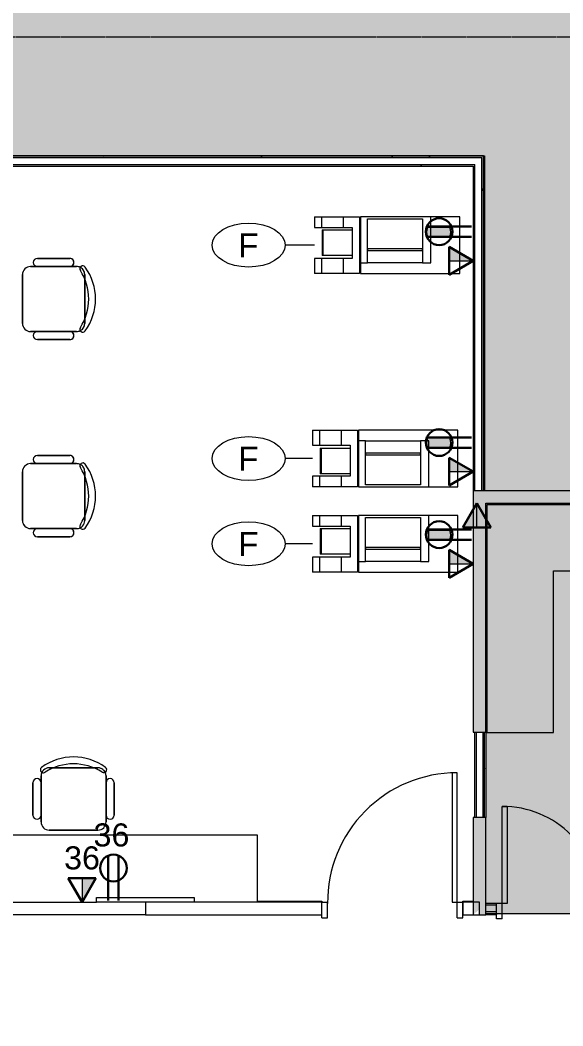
# Model space of a CAD drawing. Header units: inches. Extents: x -203 to 2070, y -968 to 768.
# Drawn here: x 995.4 to 1195.9, y 29.4 to 400.8 of the extents above; entities that cross this region are included whole.
import ezdxf

# ---------------------------------------------------------------- set-up
doc = ezdxf.new("R2010")
doc.units = ezdxf.units.IN
doc.header["$MEASUREMENT"] = 0
doc.linetypes.add('Grid Line 1_2_', pattern=[0.875, 0.5, -0.125, 0.125, -0.125])
for name, color, linetype, lineweight in [('A-ANNO-NOTE', 131, 'Continuous', 13), ('A-DETL-GENF', 92, 'Continuous', 9), ('A-DETL-THIN', 151, 'Continuous', 9), ('A-DOOR', 31, 'Continuous', 13), ('A-DOOR-FRAM', 31, 'Continuous', 20), ('A-WALL', 113, 'Continuous', 13), ('A-WALL-PATT', 111, 'Continuous', 13), ('I-FURN', 30, 'Continuous', 9), ('I-WALL', 2, 'Continuous', 13), ('Q-CASE', 31, 'Continuous', 13), ('Q-SPCQ', 91, 'Continuous', 13), ('Q-SPCQ-IDEN', 132, 'Continuous', 9), ('S-GRID', 1, 'Continuous', 9)]:
    doc.layers.add(name, color=color, linetype=linetype, lineweight=lineweight)
doc.styles.add('Arial', font='arial.ttf', dxfattribs={"height": 8.851796})
doc.styles.add('Swis721 Lt BT', font='swissl.ttf', dxfattribs={"height": 8.514638})
pattern_1 = [(0, (0, 0), (30.72, 7.68), [1.267, -21.773, 1.267, -21.773, -122.88]), (0, (0, 0), (30.72, 7.68), [-46.08, 1.267, -44.813, 1.267, -21.773, -53.76]), (0, (0, 0), (30.72, 7.68), [-115.2, 1.267, -14.093, 1.267, -37.133]), (120, (11.52, 3.84), (-22.011075, 22.7643), [1.267, -21.773, 1.267, -21.773, -122.88]), (120, (11.52, 3.84), (-22.011075, 22.7643), [-46.08, 1.267, -44.813, 1.267, -21.773, -53.76]), (120, (11.52, 3.84), (-22.011075, 22.7643), [-115.2, 1.267, -14.093, 1.267, -37.133]), (240, (15.36, 19.2), (-8.708925, -30.4443), [1.267, -21.773, 1.267, -21.773, -122.88]), (240, (15.36, 19.2), (-8.708925, -30.4443), [-46.08, 1.267, -44.813, 1.267, -21.773, -53.76]), (240, (15.36, 19.2), (-8.708925, -30.4443), [-115.2, 1.267, -14.093, 1.267, -37.133])]

# ---------------------------------------------------------------- blocks, each defined once
blk = doc.blocks.new('Single Flush - OTJ_SOLIDFLUSH_ALUM 4ft-5278512-LEVEL 8 - POWER _ SIGNAL')
at = {"layer": 'A-DOOR', "lineweight": 20}
for p, q in [((22.15625, 50.125), (22.15625, 2.3125)), ((23.90625, 50.125), (22.15625, 50.125)), ((23.90625, 2.3125), (23.90625, 50.125)), ((22.15625, 2.3125), (23.90625, 2.3125))]:
    blk.add_line(p, q, dxfattribs=at)
at = {"layer": 'A-DOOR', "lineweight": 9}
blk.add_arc((23.90625, 2.3125), 47.8125, 90, 180.5, dxfattribs=at)
at = {"layer": 'A-DOOR-FRAM'}
for p, q in [((-26, -3.4375), (-26, 2.3125)), ((-26, 2.3125), (-24, 2.3125)), ((-24, -3.4375), (-24, 2.3125)), ((24.000004, -3.4375), (24.000004, 2.3125)), ((24.000004, 2.3125), (26.000004, 2.3125)), ((26.000004, -3.4375), (26.000004, 2.3125)), ((-26, -3.4375), (-24, -3.4375)), ((24.000004, -3.4375), (26.000004, -3.4375))]:
    blk.add_line(p, q, dxfattribs=at)
blk = doc.blocks.new('F-Chairs - Workstation-3064993-LEVEL 8 - POWER _ SIGNAL')
at = {"layer": 'I-FURN'}
for p, q in [((-12, -7), (-12, -24)), ((-12, -7), (-12, -9.5)), ((-12, -9.5), (-12, -7)), ((-7.33, -4), (-9, -4)), ((-9, -4), (-7.33, -4)), ((7.44, -4), (-7.44, -4)), ((7.33, -4), (-7.33, -4)), ((-7.33, -4), (7.33, -4)), ((9, -4), (7.33, -4)), ((7.33, -4), (9, -4)), ((12, -24), (12, -7)), ((12, -9.5), (12, -7)), ((12, -7), (12, -9.5)), ((-15, -9.5), (-15, -21.5)), ((-15, -9.5), (-15, -21.5)), ((-15, -21.5), (-15, -9.5)), ((-12, -21.5), (-12, -9.5)), ((-12, -9.5), (-12, -21.5)), ((-12, -9.5), (-12, -21.5)), ((-12, -21.5), (-12, -9.5)), ((12, -9.5), (12, -21.5)), ((12, -21.5), (12, -9.5)), ((12, -21.5), (12, -9.5)), ((12, -9.5), (12, -21.5)), ((15, -21.5), (15, -9.5)), ((15, -21.5), (15, -9.5)), ((15, -9.5), (15, -21.5)), ((-12, -21.5), (-12, -24)), ((-12, -24), (-12, -21.5)), ((12, -24), (12, -21.5)), ((12, -21.5), (12, -24)), ((-9, -27), (9, -27)), ((-9, -27), (9, -27)), ((9, -27), (-9, -27))]:
    blk.add_line(p, q, dxfattribs=at)
for centre, radius, start, end in [((0, -20), 20, 53.8255, 126.1745), ((0, -20), 20, 53.8255, 126.1745), ((0, -20), 20, 53.8255, 126.1745), ((0, -22.18), 19.64, 57.5758, 122.4242), ((0, -22.18), 19.64, 57.5758, 122.4242), ((0, -22.18), 19.64, 57.5758, 122.4242), ((-11.17, -4.73), 1.08, 126.1745, 306.1745), ((-11.17, -4.73), 1.08, 126.1745, 306.1745), ((-11.17, -4.73), 1.08, 126.1745, 306.1745), ((-9, -7), 3, 153.7164, 180), ((-9, -7), 3, 153.6047, 180), ((-9, -7), 3, 153.6047, 180), ((-9, -7), 3, 135, 153.6047), ((-9, -7), 3, 135, 153.6047), ((-9, -7), 3, 90, 134.0022), ((-9, -7), 3, 90, 134.0022), ((9, -7), 3, 45.9978, 90), ((9, -7), 3, 75, 90), ((9, -7), 3, 60, 75), ((9, -7), 3, 45.9978, 60), ((11.17, -4.73), 1.08, 233.8255, 53.8255), ((11.17, -4.73), 1.08, 233.8255, 53.8255), ((11.17, -4.73), 1.08, 233.8255, 53.8255), ((9, -7), 3, 26.3953, 45), ((9, -7), 3, 30, 45), ((9, -7), 3, 26.3953, 30), ((9, -7), 3, 0, 26.2836), ((9, -7), 3, 360, 26.3953), ((9, -7), 3, 360, 26.3953), ((-13.5, -9.5), 1.5, 0, 180), ((-13.5, -9.5), 1.5, 360, 180), ((-13.5, -9.5), 1.5, 0, 180), ((13.5, -9.5), 1.5, 0, 180), ((13.5, -9.5), 1.5, 360, 180), ((13.5, -9.5), 1.5, 0, 180), ((-13.5, -21.5), 1.5, 180, 0), ((-13.5, -21.5), 1.5, 180, 360), ((-13.5, -21.5), 1.5, 180, 0), ((13.5, -21.5), 1.5, 180, 0), ((13.5, -21.5), 1.5, 180, 360), ((13.5, -21.5), 1.5, 180, 0), ((-9, -24), 3, 180, 270), ((-9, -24), 3, 180, 270), ((-9, -24), 3, 180, 270), ((9, -24), 3, 270, 0), ((9, -24), 3, 270, 360), ((9, -24), 3, 270, 0)]:
    blk.add_arc(centre, radius, start, end, dxfattribs=at)
blk = doc.blocks.new('Single Flush - SOLIDFLUSH_ALUM_No Lites-5611453-LEVEL 8 - POWER _ SIGNAL')
at = {"layer": 'A-DOOR', "lineweight": 20}
for p, q in [((16.15625, -1.875), (17.90625, -1.875)), ((16.15625, -37.6875), (16.15625, -1.875)), ((17.90625, -1.875), (17.90625, -37.6875)), ((17.90625, -37.6875), (16.15625, -37.6875))]:
    blk.add_line(p, q, dxfattribs=at)
at = {"layer": 'A-DOOR', "lineweight": 9}
blk.add_arc((17.90625, -1.875), 35.8125, 179.5, 270, dxfattribs=at)
at = {"layer": 'A-DOOR-FRAM'}
for p, q in [((-20, 3.875), (-20, -1.875)), ((-20, 3.875), (-18, 3.875)), ((-18, 3.875), (-18, -1.875)), ((18.000004, 3.875), (18.000004, -1.875)), ((18.000004, 3.875), (20.000004, 3.875)), ((20.000004, 3.875), (20.000004, -1.875)), ((-20, -1.875), (-18, -1.875)), ((18.000004, -1.875), (20.000004, -1.875))]:
    blk.add_line(p, q, dxfattribs=at)
blk = doc.blocks.new('F-Chairs - Workstation-V37-LEVEL 8 - POWER _ SIGNAL')
at = {"layer": 'I-FURN'}
for p, q in [((-12, -7), (-12, -24)), ((-12, -7), (-12, -9.5)), ((-12, -9.5), (-12, -7)), ((-7.33, -4), (-9, -4)), ((-9, -4), (-7.33, -4)), ((7.44, -4), (-7.44, -4)), ((7.33, -4), (-7.33, -4)), ((-7.33, -4), (7.33, -4)), ((9, -4), (7.33, -4)), ((7.33, -4), (9, -4)), ((12, -24), (12, -7)), ((12, -9.5), (12, -7)), ((12, -7), (12, -9.5)), ((-15, -9.5), (-15, -21.5)), ((-15, -9.5), (-15, -21.5)), ((-15, -21.5), (-15, -9.5)), ((-12, -21.5), (-12, -9.5)), ((-12, -9.5), (-12, -21.5)), ((-12, -9.5), (-12, -21.5)), ((-12, -21.5), (-12, -9.5)), ((12, -9.5), (12, -21.5)), ((12, -21.5), (12, -9.5)), ((12, -21.5), (12, -9.5)), ((12, -9.5), (12, -21.5)), ((15, -21.5), (15, -9.5)), ((15, -21.5), (15, -9.5)), ((15, -9.5), (15, -21.5)), ((-12, -21.5), (-12, -24)), ((-12, -24), (-12, -21.5)), ((12, -24), (12, -21.5)), ((12, -21.5), (12, -24)), ((-9, -27), (9, -27)), ((-9, -27), (9, -27)), ((9, -27), (-9, -27))]:
    blk.add_line(p, q, dxfattribs=at)
for centre, radius, start, end in [((0, -20), 20, 53.8255, 126.1745), ((0, -20), 20, 53.8255, 126.1745), ((0, -20), 20, 53.8255, 126.1745), ((0, -22.18), 19.64, 57.5758, 122.4242), ((0, -22.18), 19.64, 57.5758, 122.4242), ((0, -22.18), 19.64, 57.5758, 122.4242), ((-11.17, -4.73), 1.08, 126.1745, 306.1745), ((-11.17, -4.73), 1.08, 126.1745, 306.1745), ((-11.17, -4.73), 1.08, 126.1745, 306.1745), ((-9, -7), 3, 153.7164, 180), ((-9, -7), 3, 153.6047, 180), ((-9, -7), 3, 153.6047, 180), ((-9, -7), 3, 135, 153.6047), ((-9, -7), 3, 150, 153.6047), ((-9, -7), 3, 135, 150), ((-9, -7), 3, 90, 134.0022), ((-9, -7), 3, 105, 134.0022), ((-9, -7), 3, 90, 105), ((9, -7), 3, 45.9978, 90), ((9, -7), 3, 60, 90), ((9, -7), 3, 45.9978, 60), ((11.17, -4.73), 1.08, 233.8255, 53.8255), ((11.17, -4.73), 1.08, 233.8255, 53.8255), ((11.17, -4.73), 1.08, 233.8255, 53.8255), ((9, -7), 3, 26.3953, 45), ((9, -7), 3, 26.3953, 45), ((9, -7), 3, 0, 26.2836), ((9, -7), 3, 360, 26.3953), ((9, -7), 3, 360, 26.3953), ((-13.5, -9.5), 1.5, 0, 180), ((-13.5, -9.5), 1.5, 360, 180), ((-13.5, -9.5), 1.5, 0, 180), ((13.5, -9.5), 1.5, 0, 180), ((13.5, -9.5), 1.5, 360, 180), ((13.5, -9.5), 1.5, 0, 180), ((-13.5, -21.5), 1.5, 180, 0), ((-13.5, -21.5), 1.5, 180, 360), ((-13.5, -21.5), 1.5, 180, 0), ((13.5, -21.5), 1.5, 180, 0), ((13.5, -21.5), 1.5, 180, 360), ((13.5, -21.5), 1.5, 180, 0), ((-9, -24), 3, 180, 270), ((-9, -24), 3, 180, 270), ((-9, -24), 3, 180, 270), ((9, -24), 3, 270, 0), ((9, -24), 3, 270, 360), ((9, -24), 3, 270, 0)]:
    blk.add_arc(centre, radius, start, end, dxfattribs=at)
blk = doc.blocks.new('F-Chairs - Workstation-V38-LEVEL 8 - POWER _ SIGNAL')
at = {"layer": 'I-FURN'}
for p, q in [((-12, -7), (-12, -24)), ((-12, -7), (-12, -9.5)), ((-12, -9.5), (-12, -7)), ((-7.33, -4), (-9, -4)), ((-9, -4), (-7.33, -4)), ((7.44, -4), (-7.44, -4)), ((7.33, -4), (-7.33, -4)), ((-7.33, -4), (7.33, -4)), ((9, -4), (7.33, -4)), ((7.33, -4), (9, -4)), ((12, -24), (12, -7)), ((12, -9.5), (12, -7)), ((12, -7), (12, -9.5)), ((-15, -9.5), (-15, -21.5)), ((-15, -9.5), (-15, -21.5)), ((-15, -21.5), (-15, -9.5)), ((-12, -21.5), (-12, -9.5)), ((-12, -9.5), (-12, -21.5)), ((-12, -9.5), (-12, -21.5)), ((-12, -21.5), (-12, -9.5)), ((12, -9.5), (12, -21.5)), ((12, -21.5), (12, -9.5)), ((12, -21.5), (12, -9.5)), ((12, -9.5), (12, -21.5)), ((15, -21.5), (15, -9.5)), ((15, -21.5), (15, -9.5)), ((15, -9.5), (15, -21.5)), ((-12, -21.5), (-12, -24)), ((-12, -24), (-12, -21.5)), ((12, -24), (12, -21.5)), ((12, -21.5), (12, -24)), ((-9, -27), (9, -27)), ((-9, -27), (9, -27)), ((9, -27), (-9, -27))]:
    blk.add_line(p, q, dxfattribs=at)
for centre, radius, start, end in [((0, -20), 20, 53.8255, 126.1745), ((0, -20), 20, 53.8255, 126.1745), ((0, -20), 20, 53.8255, 126.1745), ((0, -22.18), 19.64, 57.5758, 122.4242), ((0, -22.18), 19.64, 57.5758, 122.4242), ((0, -22.18), 19.64, 57.5758, 122.4242), ((-11.17, -4.73), 1.08, 126.1745, 306.1745), ((-11.17, -4.73), 1.08, 126.1745, 306.1745), ((-11.17, -4.73), 1.08, 126.1745, 306.1745), ((-9, -7), 3, 153.7164, 180), ((-9, -7), 3, 153.6047, 180), ((-9, -7), 3, 153.6047, 180), ((-9, -7), 3, 135, 153.6047), ((-9, -7), 3, 135, 153.6047), ((-9, -7), 3, 90, 134.0022), ((-9, -7), 3, 120, 134.0022), ((-9, -7), 3, 90, 120), ((9, -7), 3, 45.9978, 90), ((9, -7), 3, 45.9978, 90), ((11.17, -4.73), 1.08, 233.8255, 53.8255), ((11.17, -4.73), 1.08, 233.8255, 53.8255), ((11.17, -4.73), 1.08, 233.8255, 53.8255), ((9, -7), 3, 26.3953, 45), ((9, -7), 3, 26.3953, 45), ((9, -7), 3, 0, 26.2836), ((9, -7), 3, 360, 26.3953), ((9, -7), 3, 360, 26.3953), ((-13.5, -9.5), 1.5, 0, 180), ((-13.5, -9.5), 1.5, 360, 180), ((-13.5, -9.5), 1.5, 0, 180), ((13.5, -9.5), 1.5, 0, 180), ((13.5, -9.5), 1.5, 360, 180), ((13.5, -9.5), 1.5, 0, 180), ((-13.5, -21.5), 1.5, 180, 0), ((-13.5, -21.5), 1.5, 180, 360), ((-13.5, -21.5), 1.5, 180, 0), ((13.5, -21.5), 1.5, 180, 0), ((13.5, -21.5), 1.5, 180, 360), ((13.5, -21.5), 1.5, 180, 0), ((-9, -24), 3, 180, 270), ((-9, -24), 3, 180, 270), ((-9, -24), 3, 180, 270), ((9, -24), 3, 270, 0), ((9, -24), 3, 270, 360), ((9, -24), 3, 270, 0)]:
    blk.add_arc(centre, radius, start, end, dxfattribs=at)
blk = doc.blocks.new('CW Benchtop - 35_75_d x1_5_ x36-5718560-LEVEL 8 - POWER _ SIGNAL')
at = {"layer": 'Q-CASE', "lineweight": 9}
for p, q in [((154.5, 0), (0, 0)), ((0, 0), (0, -24.75)), ((154.5, 0), (0, 0)), ((0, 0), (0, -24.75)), ((154.5, -24.75), (154.5, 0)), ((154.5, -24.75), (154.5, 0)), ((59.03, -24.75), (95.03, -24.75)), ((59.03, -24.75), (95.03, -24.75))]:
    blk.add_line(p, q, dxfattribs=at)
blk = doc.blocks.new('A-Copier-Floor - A-Copier-Floor-4036613-LEVEL 8 - POWER _ SIGNAL')
at = {"layer": 'Q-SPCQ', "lineweight": 9}
for p, q in [((-30.09, 11.47), (-27.49, 11.47)), ((-30.09, 11.47), (-30.09, 7.47)), ((-27.49, 11.47), (-19.49, 11.47)), ((-27.49, 11.47), (-27.49, 7.47)), ((-19.49, 11.47), (-13.49, 11.47)), ((-19.49, 11.47), (-19.49, 7.47)), ((-13.49, 11.47), (-13.49, -9.53)), ((12.91, 11.47), (-13.09, 11.47)), ((-13.09, 11.47), (-13.09, -5.51)), ((12.91, -5.51), (12.91, 11.47)), ((23.61, 11.47), (12.91, 11.47)), ((23.61, -9.53), (23.61, 11.47)), ((-30.09, 7.47), (-27.49, 7.47)), ((-27.49, 7.47), (-19.49, 7.47)), ((-19.49, 7.47), (-16.13, 7.47)), ((-16.13, 7.47), (-16.13, -3.97)), ((-13.29, 10.49), (-13.29, 8.47)), ((-13.29, 10.49), (-13.1, 10.49)), ((-13.1, 8.47), (-13.29, 8.47)), ((-10.52, -5.51), (-10.52, 10.67)), ((-10.52, 10.67), (9.82, 10.67)), ((9.82, 10.67), (9.82, -5.51)), ((-27.26, 6.6), (-26.84, 6.6)), ((-27.26, 6.6), (-27.26, -2.84)), ((-26.84, 6.6), (-16.13, 6.6)), ((-26.84, -2.84), (-26.84, 6.6)), ((-26.84, -2.84), (-27.26, -2.84)), ((-16.13, -2.84), (-26.84, -2.84)), ((9.82, -0.4), (-10.52, -0.4)), ((-10.52, -0.4), (-10.52, -1.03)), ((-10.52, -1.03), (9.82, -1.03)), ((9.82, -1.03), (9.82, -0.4)), ((-27.49, -3.97), (-30.09, -3.97)), ((-30.09, -3.97), (-30.09, -9.53)), ((-19.49, -3.97), (-27.49, -3.97)), ((-27.49, -3.97), (-27.49, -9.53)), ((-16.13, -3.97), (-19.49, -3.97)), ((-19.49, -3.97), (-19.49, -9.53)), ((-13.29, -5.51), (-13.29, -7.53)), ((-13.29, -5.51), (-13.1, -5.51)), ((-13.09, -5.51), (-10.52, -5.51)), ((-13.09, -5.51), (-13.09, -9.53)), ((9.82, -5.51), (-10.52, -5.51)), ((9.82, -5.51), (12.91, -5.51)), ((-27.49, -9.53), (-30.09, -9.53)), ((-19.49, -9.53), (-27.49, -9.53)), ((-13.49, -9.53), (-19.49, -9.53)), ((-13.1, -7.53), (-13.29, -7.53)), ((-13.09, -9.53), (23.61, -9.53))]:
    blk.add_line(p, q, dxfattribs=at)
blk = doc.blocks.new('A-Copier-Floor - A-Copier-Floor-V41-LEVEL 8 - POWER _ SIGNAL')
at = {"layer": 'Q-SPCQ', "lineweight": 9}
for p, q in [((-30.09, 9.53), (-27.49, 9.53)), ((-30.09, 9.53), (-30.09, 3.97)), ((-27.49, 9.53), (-19.49, 9.53)), ((-27.49, 9.53), (-27.49, 3.97)), ((-19.49, 9.53), (-13.49, 9.53)), ((-19.49, 9.53), (-19.49, 3.97)), ((-13.49, 9.53), (-13.49, -11.47)), ((-13.29, 7.53), (-13.29, 5.51)), ((-13.29, 7.53), (-13.1, 7.53)), ((23.61, 9.53), (-13.09, 9.53)), ((-13.09, 9.53), (-13.09, 5.51)), ((23.61, -11.47), (23.61, 9.53)), ((-30.09, 3.97), (-27.49, 3.97)), ((-27.49, 3.97), (-19.49, 3.97)), ((-19.49, 3.97), (-16.13, 3.97)), ((-16.13, 3.97), (-16.13, -7.47)), ((-13.1, 5.51), (-13.29, 5.51)), ((-10.52, 5.51), (-13.09, 5.51)), ((-13.09, 5.51), (-13.09, -11.47)), ((-10.52, -10.67), (-10.52, 5.51)), ((-10.52, 5.51), (9.82, 5.51)), ((12.91, 5.51), (9.82, 5.51)), ((9.82, 5.51), (9.82, -10.67)), ((12.91, -11.47), (12.91, 5.51)), ((-27.26, 2.84), (-26.84, 2.84)), ((-27.26, 2.84), (-27.26, -6.6)), ((-26.84, 2.84), (-16.13, 2.84)), ((-26.84, -6.6), (-26.84, 2.84)), ((9.82, 1.03), (-10.52, 1.03)), ((-10.52, 1.03), (-10.52, 0.4)), ((-10.52, 0.4), (9.82, 0.4)), ((9.82, 0.4), (9.82, 1.03)), ((-26.84, -6.6), (-27.26, -6.6)), ((-16.13, -6.6), (-26.84, -6.6)), ((-27.49, -7.47), (-30.09, -7.47)), ((-30.09, -7.47), (-30.09, -11.47)), ((-19.49, -7.47), (-27.49, -7.47)), ((-27.49, -7.47), (-27.49, -11.47)), ((-16.13, -7.47), (-19.49, -7.47)), ((-19.49, -7.47), (-19.49, -11.47)), ((-13.29, -8.47), (-13.29, -10.49)), ((-13.29, -8.47), (-13.1, -8.47)), ((-13.1, -10.49), (-13.29, -10.49)), ((9.82, -10.67), (-10.52, -10.67)), ((-27.49, -11.47), (-30.09, -11.47)), ((-19.49, -11.47), (-27.49, -11.47)), ((-13.49, -11.47), (-19.49, -11.47)), ((-13.09, -11.47), (12.91, -11.47)), ((12.91, -11.47), (23.61, -11.47))]:
    blk.add_line(p, q, dxfattribs=at)
blk = doc.blocks.new('C-L SHAPE COUNTER TOP - C-L SHAPE COUNTER TOP-5713712-LEVEL 8 - POWER _ SIGNAL')
at = {"layer": 'Q-CASE', "color": 254, "lineweight": 9}
for p, q in [((0.5, -84.6), (0.5, -0.5)), ((0.5, -0.5), (151.03, -0.5)), ((151.03, -0.5), (151.03, 0)), ((151.03, -25), (151.03, -0.5)), ((25, -84.6), (25, -25)), ((25, -25), (151.03, -25)), ((0, -84.56), (0, -84.6)), ((0, -84.6), (0.5, -84.6)), ((0.5, -84.6), (25, -84.6))]:
    blk.add_line(p, q, dxfattribs=at)
blk = doc.blocks.new('Sliding_Barn_Style_Double_Door_14548 - _2_2_-0_ x 6_-8_-5700499-LEVEL 8 - POWER _ SIGNAL')
at = {"layer": 'A-DOOR'}
for p, q in [((-54, -2.3125), (-18, -2.3125)), ((-54, -4.0625), (-54, -2.3125)), ((-18, -2.3125), (-18, -4.0625)), ((18, -2.3125), (54, -2.3125)), ((18, -4.0625), (18, -2.3125)), ((54, -2.3125), (54, -4.0625)), ((-18, -4.0625), (-54, -4.0625)), ((54, -4.0625), (18, -4.0625))]:
    blk.add_line(p, q, dxfattribs=at)
blk = doc.blocks.new('Appliance_Specialty Equipment Tag - Standard-3515593-LEVEL 8 - POWER _ SIGNAL')
at = {"layer": 'Q-SPCQ-IDEN'}
blk.add_ellipse((-0.0499, 0.0037), major_axis=(-0.1406, 0), ratio=0.600473, dxfattribs=at)

msp = doc.modelspace()

# ---------------------------------------------------------------- hatches: boundary and pattern name
at = {"layer": 'A-ANNO-NOTE', "lineweight": 9}
for points in [[(1145.78, 320.95), (1145.57, 323.33), (1145.52, 322.08)], [(1154.43, 321.72), (1154.32, 323.76), (1145.57, 323.33), (1145.89, 323.27)], [(1145.57, 323.33), (1154.32, 323.76), (1145.67, 323.76)], [(1145.78, 320.95), (1154.43, 321.72), (1145.57, 323.33)], [(1145.89, 323.76), (1154.32, 323.76), (1154.18, 324.18), (1145.67, 323.76)], [(1145.67, 323.76), (1154.18, 324.18), (1145.78, 324.1)], [(1145.78, 324.1), (1154.18, 324.18), (1145.81, 324.18)], [(1154.18, 324.18), (1145.85, 324.27), (1145.81, 324.18), (1145.89, 324.18)], [(1154.18, 324.18), (1154.15, 324.27), (1145.89, 324.27)], [(1154.43, 321.72), (1154.47, 322.97), (1154.32, 323.76)], [(1145.78, 320.95), (1154.32, 321.29), (1154.43, 321.72), (1145.89, 320.96)], [(1145.81, 320.87), (1154.32, 321.29), (1145.78, 320.95)], [(1145.81, 320.87), (1154.21, 320.95), (1154.32, 321.29), (1145.89, 320.87)], [(1145.85, 320.78), (1154.18, 320.87), (1145.81, 320.87)], [(1154.18, 320.87), (1154.21, 320.95), (1145.89, 320.87)], [(1154.15, 320.78), (1154.18, 320.87), (1145.89, 320.78)], [(1154.43, 321.72), (1154.5, 322.61), (1154.47, 322.97)], [(1162.8, 311.96), (1153.87, 317.11), (1153.87, 311.96)], [(1145.78, 243.09), (1145.57, 245.46), (1145.52, 244.22), (1145.56, 244.02)], [(1154.43, 243.86), (1154.32, 245.9), (1145.57, 245.46), (1153.54, 244.02)], [(1145.57, 245.46), (1154.32, 245.9), (1145.67, 245.9)], [(1145.78, 243.09), (1154.43, 243.86), (1145.57, 245.46), (1145.7, 244.02)], [(1145.89, 245.9), (1154.32, 245.9), (1154.18, 246.32), (1145.67, 245.9)], [(1145.67, 245.9), (1154.18, 246.32), (1145.78, 246.24)], [(1145.78, 246.24), (1154.18, 246.32), (1145.81, 246.32)], [(1154.18, 246.32), (1145.85, 246.4), (1145.81, 246.32), (1145.89, 246.32)], [(1154.18, 246.32), (1154.15, 246.4), (1145.89, 246.4)], [(1154.43, 243.86), (1154.47, 245.11), (1154.32, 245.9), (1154.42, 244.02)], [(1145.78, 243.09), (1154.32, 243.43), (1154.43, 243.86), (1145.89, 243.1)], [(1145.81, 243), (1154.32, 243.43), (1145.78, 243.09)], [(1145.81, 243), (1154.21, 243.09), (1154.32, 243.43), (1145.89, 243.01)], [(1145.85, 242.92), (1154.18, 243), (1145.81, 243)], [(1154.18, 243), (1154.21, 243.09), (1145.89, 243)], [(1154.15, 242.92), (1154.18, 243), (1145.89, 242.92)], [(1154.43, 243.86), (1154.5, 244.75), (1154.47, 245.11), (1154.43, 244.02)], [(1162.8, 234.09), (1153.87, 239.25), (1153.87, 234.09)], [(1158.95, 213.5), (1164.11, 213.5), (1164.11, 222.43), (1160.59, 216.33)], [(1154.43, 209.86), (1154.21, 212.24), (1145.57, 211.46), (1145.89, 211.41)], [(1145.57, 211.46), (1154.21, 212.24), (1145.67, 211.9)], [(1145.67, 211.9), (1154.21, 212.24), (1154.18, 212.32), (1145.89, 211.91)], [(1145.67, 211.9), (1154.18, 212.32), (1145.78, 212.24)], [(1145.78, 212.24), (1154.18, 212.32), (1145.81, 212.32)], [(1154.18, 212.32), (1145.85, 212.4), (1145.81, 212.32), (1145.89, 212.32)], [(1154.18, 212.32), (1154.15, 212.4), (1145.89, 212.4)], [(1154.43, 209.86), (1154.47, 211.11), (1154.21, 212.24)], [(1154.47, 211.11), (1154.39, 211.64), (1154.21, 212.24)], [(1154.43, 209.86), (1145.57, 211.46), (1145.52, 210.22), (1145.89, 210.2)], [(1145.78, 209.09), (1154.43, 209.86), (1145.52, 210.22)], [(1145.78, 209.09), (1154.32, 209.43), (1154.43, 209.86), (1145.89, 209.1)], [(1145.81, 209), (1154.32, 209.43), (1145.78, 209.09)], [(1145.85, 208.92), (1154.18, 209), (1145.81, 209)], [(1154.18, 209), (1154.32, 209.43), (1145.89, 209)], [(1154.15, 208.92), (1154.18, 209), (1145.89, 208.92)], [(1154.43, 209.86), (1154.5, 210.75), (1154.47, 211.11)], [(1162.8, 200.09), (1153.87, 205.25), (1153.87, 200.09)], [(1018.23, 75.11), (1023.39, 84.04), (1018.23, 84.04), (1018.23, 77.88)]]:
    msp.add_hatch(color=256, dxfattribs=at).paths.add_polyline_path(points, flags=0)
at = {"layer": 'A-DETL-GENF'}
h = msp.add_hatch(color=9, dxfattribs=at)
h.paths.add_polyline_path([(131.76, -847.99), (290.74, -780.5), (227.71, -632.01), (203.3, -642.37), (194.97, -622.75), (199.23, -620.94), (205.75, -636.3), (297.88, -597.2), (299.68, -601.45), (231.97, -630.2), (295, -778.69), (401.08, -733.65), (338.06, -585.16), (336.5, -585.82), (334.7, -581.57), (419.28, -545.66), (421.09, -549.92), (342.31, -583.36), (405.34, -731.84), (515.31, -685.15), (511.69, -685.15), (511.69, -619.4), (491.89, -619.4), (491.89, -612.4), (492.01, -612.4), (492.01, -532.94), (471.73, -532.94), (471.73, -528.42), (457.91, -534.29), (456.1, -530.03), (470.83, -523.78), (471.73, -525.91), (471.73, -508.94), (495.73, -508.94), (495.73, -510.53), (555.67, -510.53), (555.67, -394.75), (560.67, -394.75), (560.67, -437.31), (560.17, -437.31), (560.17, -441.94), (560.67, -441.94), (560.67, -498.09), (620.88, -498.09), (620.88, -477.65), (625.88, -477.65), (625.88, -500.46), (758.51, -500.46), (758.46, -433.94), (754.23, -433.94), (754.23, -433.44), (758.51, -433.44), (758.51, -376.94), (697.48, -376.94), (697.48, -433.44), (721.73, -433.44), (721.73, -433.94), (693.48, -433.94), (693.48, -433.44), (696.98, -433.43), (696.98, -376.94), (661.48, -376.94), (661.48, -433.44), (660.98, -433.44), (660.98, -376.94), (625.46, -376.94), (625.46, -433.44), (624.19, -433.44), (624.19, -433.94), (625.46, -433.94), (625.46, -441.94), (600.17, -441.94), (600.17, -437.31), (620.83, -437.31), (620.83, -304.37), (601.17, -304.37), (601.17, -299.75), (634.61, -299.75), (634.61, -357.01), (665.48, -357.01), (665.48, -344.95), (665.98, -344.95), (665.98, -357.01), (696.98, -357.01), (696.98, -299.95), (699.23, -299.95), (699.23, -300.45), (697.48, -300.45), (697.48, -357.01), (733.48, -357.01), (733.48, -300.45), (731.73, -300.45), (731.73, -299.95), (757.71, -299.95), (757.71, -300.45), (733.98, -300.45), (733.98, -357.01), (793.96, -357.01), (793.96, -300.45), (790.21, -300.45), (790.21, -299.95), (793.96, -299.95), (793.96, -230.99), (634.98, -230.99), (634.98, -254.99), (560.67, -254.98), (560.67, -299.75), (561.17, -299.75), (561.17, -304.37), (560.67, -304.37), (560.67, -346.75), (555.67, -346.75), (555.67, -249.98), (564.59, -249.98), (564.59, -200.84), (575.84, -200.84), (575.84, -243.74), (630.36, -243.74), (630.36, -224.99), (674.86, -224.99), (674.86, -160.84), (555.74, -160.84), (555.74, 0.66), (596.73, 0.66), (596.73, -16.34), (638.73, -16.34), (638.73, 0.66), (700.73, 0.66), (700.73, -16.34), (742.73, -16.34), (742.73, 0.66), (766.8, 0.66), (766.8, 103.43), (726.05, 103.43), (726.05, 294.15), (766.8, 294.15), (766.8, 350.67), (785.11, 350.67), (785.11, 346.92), (771.42, 346.92), (771.42, 227.06), (826.8, 227.06), (826.8, 228.74), (831.42, 228.74), (831.42, 268.74), (826.8, 268.74), (826.8, 346.92), (825.11, 346.92), (825.11, 350.67), (1166.99, 350.67), (1166.99, 227.06), (1492.42, 227.06), (1492.42, 350.67), (1553.42, 350.67), (1553.42, 351.59), (1718.67, 351.59), (1718.67, 360.59), (1723.3, 360.59), (1723.3, 351.59), (1910.23, 351.59), (1910.23, 580.43), (-120.35, 580.43), (-120.35, 406.96), (48.71, 406.96), (48.71, 428.91), (66.73, 428.91), (66.73, 424.29), (53.33, 424.29), (53.33, 330.65), (48.71, 330.65), (48.71, 402.34), (-120.35, 402.34), (-120.35, 286.96), (48.71, 286.96), (48.71, 290.65), (53.33, 290.65), (53.33, 280.65), (48.71, 280.65), (48.71, 282.34), (-120.35, 282.34), (-120.35, 166.96), (48.71, 166.96), (48.71, 240.65), (53.33, 240.65), (53.33, 160.65), (48.71, 160.65), (48.71, 162.34), (-120.35, 162.34), (-120.35, 0.55), (-80.76, 0.55), (-80.76, -14.04), (48.71, -14.04), (48.71, 120.65), (53.33, 120.65), (53.33, -25.35), (48.71, -25.35), (48.71, -18.66), (-80.76, -18.66), (-80.76, -30.95), (-120.35, -30.95), (-120.35, -193.04), (48.71, -193.04), (48.71, -65.35), (53.33, -65.35), (53.33, -220.93), (67.88, -255.19), (63.62, -257), (48.71, -221.87), (48.71, -197.66), (-120.35, -197.66), (-120.35, -254.17), (-74.95, -361.1), (79.91, -295.37), (79.25, -293.82), (83.5, -292.01), (138.94, -422.62), (134.69, -424.43), (81.71, -299.63), (-73.15, -365.36), (42.29, -637.25), (197.13, -571.52), (169.07, -505.43), (173.33, -503.62), (203.19, -573.97), (182.94, -582.57), (183.6, -584.12), (179.34, -585.93), (178.68, -584.37), (44.1, -641.5), (118.32, -816.32)], flags=0)
h.paths.add_polyline_path([(225.76, -805.76), (216.38, -783.67), (238.47, -774.29), (247.85, -796.38), (227.71, -804.93)], flags=0)
h.paths.add_polyline_path([(446.67, -711.97), (437.29, -689.88), (459.38, -680.5), (468.76, -702.59), (455.33, -708.29)], flags=0)
h.paths.add_polyline_path([(516.31, -684.73), (893.34, -524.65), (963.74, -524.65), (963.74, -523.31), (943.94, -523.31), (943.94, -499.31), (963.74, -499.31), (963.74, -496.94), (968.74, -496.94), (968.74, -456.94), (963.74, -456.94), (963.74, -457.44), (946.48, -457.44), (946.48, -308.86), (799.96, -308.86), (799.96, -363.01), (764.51, -363.01), (764.51, -516.53), (744.73, -516.53), (744.73, -518.83), (942.73, -518.83), (942.73, -523.83), (744.73, -523.83), (744.73, -532.94), (725.26, -532.94), (725.26, -561.42), (744.73, -561.42), (744.73, -585.42), (725.26, -585.42), (725.26, -591.53), (659.62, -619.4), (590.81, -619.4), (590.81, -647.06), (516.73, -647.06), (516.73, -643.56), (587.31, -643.56), (587.31, -619.4), (516.31, -619.4), (516.31, -647.06)], flags=0)
h.paths.add_polyline_path([(641.71, -612.4), (658.19, -612.4), (718.26, -586.9), (718.26, -516.53), (499.01, -516.53), (499.01, -612.4), (590.81, -612.4)], flags=0)
h.paths.add_polyline_path([(266.06, -553.39), (246.27, -506.73), (353.03, -461.4), (225.02, -159.89), (118.32, -205.4), (108.25, -181.68), (108.25, 5.05), (112.87, 5.05), (112.87, -31.04), (203.26, -31.04), (203.26, 5.05), (260.18, 5.05), (261.13, 4.11), (257.73, 4.11), (257.73, 0.96), (258.26, 0.43), (250.87, 0.43), (250.87, -35.66), (237.05, -35.66), (237.05, -149.24), (363.42, -149.24), (363.42, -0.52), (297.73, -0.52), (297.73, 4.11), (495.73, 4.11), (495.73, -81.52), (491.11, -81.52), (491.11, -0.52), (368.05, -0.52), (368.05, -149.24), (491.11, -149.24), (491.11, -121.52), (495.73, -121.52), (495.73, -271.65), (491.11, -271.65), (491.11, -229.94), (467.11, -229.94), (467.11, -196.21), (491.11, -196.21), (491.11, -153.87), (237.05, -153.87), (237.05, -179.26), (294.82, -315.34), (491.11, -315.34), (491.11, -311.65), (495.73, -311.65), (495.73, -455.18), (418.47, -487.97), (416.67, -483.71), (491.11, -452.12), (491.11, -319.96), (296.78, -319.96), (374, -501.83), (379.85, -499.34), (381.65, -503.6), (372.58, -507.45), (361.98, -482.48), (304.78, -506.77), (315.23, -531.4), (266.31, -553.28)], flags=0)
h.paths.add_polyline_path([(266.31, -548.22), (309.2, -529.03), (293.38, -491.75), (250.13, -510.11), (250.18, -510.21), (271.83, -501.02), (281.21, -523.11), (259.56, -532.3), (266.06, -547.64)], flags=0)
h.paths.add_polyline_path([(3.31, -538.98), (3.31, -538.98), (-6.07, -516.89), (16.02, -507.51), (25.4, -529.6), (5.12, -538.21)], flags=0)
h.paths.add_polyline_path([(27.39, -520.28), (25.5, -516.06), (150.98, -462.8), (150.32, -461.25), (154.57, -459.44), (157.7, -466.8), (153.44, -468.61), (152.78, -467.06), (30.58, -518.93)], flags=0)
h.paths.add_polyline_path([(620.88, -510.53), (720.73, -510.53), (720.73, -508.94), (744.73, -508.94), (744.73, -510.53), (758.51, -510.53), (758.51, -505.09), (560.67, -505.09), (560.67, -510.53), (584.66, -510.53)], flags=0)
h.paths.add_polyline_path([(302.97, -502.51), (360.17, -478.23), (354.84, -465.66), (297.64, -489.95), (302.68, -501.83)], flags=0)
h.paths.add_polyline_path([(963.74, -452.44), (963.74, -308.86), (951.48, -308.86), (951.48, -452.44)], flags=0)
h.paths.add_polyline_path([(656.69, -433.94), (656.69, -433.44), (660.98, -433.44), (660.98, -433.94)], flags=0)
h.paths.add_polyline_path([(661.48, -370.94), (758.51, -370.94), (758.51, -363.01), (625.46, -363.01), (625.46, -370.94), (660.98, -370.94)], flags=0)
h.paths.add_polyline_path([(625.46, -357.01), (631.11, -357.01), (631.11, -304.37), (625.46, -304.37), (625.46, -305.46)], flags=0)
h.paths.add_polyline_path([(968.74, -347.36), (968.74, -342.74), (967.22, -342.74), (967.22, -347.36), (967.7, -347.36)], flags=0)
h.paths.add_polyline_path([(800.58, -303.86), (963.74, -303.86), (963.74, -267.34), (968.74, -267.34), (968.74, -227.34), (965.73, -227.33), (965.73, -224.72), (769.74, -224.72), (769.74, -224.99), (799.96, -224.99), (799.96, -303.86)], flags=0)
h.paths.add_polyline_path([(739.48, -224.99), (766.24, -224.99), (766.24, -205.94), (679.48, -205.94), (679.48, -224.99)], flags=0)
h.paths.add_polyline_path([(968.13, -222.33), (968.13, -204.94), (965.44, -204.94), (965.44, -199.94), (988.73, -199.94), (988.73, -161.74), (993.73, -161.74), (993.73, -121.74), (988.73, -121.74), (988.73, -121.34), (980.11, -121.34), (980.11, -122.59), (769.74, -122.59), (769.74, -217.72), (965.73, -217.72), (965.73, -222.33)], flags=0)
h.paths.add_polyline_path([(491.11, -201.31), (491.11, -200.83), (471.73, -200.83), (471.73, -201.31), (488.71, -201.31)], flags=0)
h.paths.add_polyline_path([(680.61, -201.31), (766.24, -201.31), (766.24, -119.34), (679.48, -119.34), (679.48, -201.31)], flags=0)
h.paths.add_polyline_path([(412.52, -195.51), (412.52, -195.51), (412.33, -195.46)], flags=0)
h.paths.add_polyline_path([(383.52, -195.51), (383.52, -195.51), (383.33, -195.46)], flags=0)
h.paths.add_polyline_path([(232.42, -168.37), (232.42, -156.73), (228.24, -158.51), (228.99, -160.28)], flags=0)
h.paths.add_polyline_path([(668.23, -146.84), (668.23, -111.34), (771.73, -111.34), (771.73, -24.34), (569.74, -24.34), (569.74, -146.84), (584.66, -146.84)], flags=0)
h.paths.add_polyline_path([(866.11, -111.34), (979.73, -111.34), (979.73, -24.34), (776.36, -24.34), (776.36, -111.34), (793.78, -111.34)], flags=0)
h.paths.add_polyline_path([(246.25, -31.04), (246.25, -29.34), (237.05, -29.34), (237.05, -31.04)], flags=0)
h.paths.add_polyline_path([(207.88, -31.04), (232.42, -31.04), (232.38, -29.34), (220.73, -29.34), (220.73, -1.34), (246.25, -1.34), (246.25, 0.43), (207.88, 0.43), (207.88, -29.34)], flags=0)
h.paths.add_polyline_path([(-93.75, -27.45), (-84.26, -27.45), (-84.26, -27.34), (-117.75, -27.34), (-117.75, -2.95), (-120.35, -2.95), (-120.35, -27.45), (-117.75, -27.45)], flags=0)
h.paths.add_polyline_path([(928.61, -16.34), (950.73, -16.34), (950.73, 0.66), (908.73, 0.66), (908.73, -16.34)], flags=0)
h.paths.add_polyline_path([(846.73, -16.34), (846.73, 0.66), (804.73, 0.66), (804.73, -16.34)], flags=0)
h.paths.add_polyline_path([(1231.17, 70.92), (1235.73, 70.92), (1235.73, 94.86), (1227.42, 94.86), (1227.42, 99.48), (1235.73, 99.48), (1235.73, 100.11), (1329.42, 100.11), (1329.42, 222.43), (1167.42, 222.43), (1167.42, 70.92), (1230.55, 70.92)], flags=0)
h.paths.add_polyline_path([(1471.36, 70.92), (1473.05, 70.92), (1473.05, 222.43), (1334.05, 222.4), (1334.05, 100.11), (1413.73, 100.11), (1413.73, 70.92), (1455.54, 70.92)], flags=0)
h.paths.add_polyline_path([(584.66, 72.48), (430.42, 72.48), (430.42, 109.37), (435.05, 109.37), (435.05, 77.11), (557.42, 77.11), (557.42, 182.43), (528.42, 182.43), (528.42, 187.24), (533.05, 187.24), (533.05, 187.06), (557.42, 187.06), (557.42, 226.43), (533.05, 226.43), (533.05, 226.24), (528.42, 226.24), (528.42, 226.43), (396.05, 226.43), (396.05, 151.06), (436.94, 151.06), (436.94, 146.43), (354.94, 146.43), (354.94, 151.06), (378.94, 151.06), (378.94, 226.43), (229.67, 226.43), (229.67, 187.33), (265.36, 187.33), (265.36, 182.71), (229.67, 182.71), (229.67, 77.11), (354.94, 77.11), (354.94, 109.37), (359.57, 109.37), (359.57, 72.48), (108.25, 72.48), (108.25, 129.02), (112.87, 129.02), (112.87, 77.11), (225.04, 77.11), (225.04, 176.71), (112.87, 176.71), (112.87, 169.02), (108.25, 169.02), (108.25, 181.33), (225.04, 181.33), (225.04, 348.74), (107.25, 348.74), (107.25, 353.37), (229.67, 353.37), (229.67, 231.06), (557.42, 231.06), (557.42, 353.37), (589.73, 353.37), (589.73, 348.74), (562.05, 348.74), (562.05, 231.06), (589.73, 231.06), (589.73, 226.43), (562.05, 226.43), (562.05, 77.11), (590.73, 77.11), (590.73, 72.48), (586.42, 72.48)], flags=0)
h.paths.add_polyline_path([(648.8, 103.43), (648.8, 294.15), (667.05, 294.15), (667.05, 103.43), (653.42, 103.43)], flags=0)
h.paths.add_polyline_path([(653.42, 108.06), (662.42, 108.06), (662.42, 289.52), (653.42, 289.52), (653.42, 117.06)], flags=0)
h.paths.add_polyline_path([(739.48, 108.06), (766.8, 108.06), (766.8, 289.52), (730.67, 289.52), (730.67, 108.06)], flags=0)
h.paths.add_polyline_path([(530.91, 141.42), (530.9, 141.42), (530.12, 141.42)], flags=0)
h.paths.add_polyline_path([(531.59, 141.5), (531.59, 141.5), (531.59, 142.64)], flags=0)
h.paths.add_polyline_path([(531.59, 142.68), (531.59, 142.68), (531.75, 142.68)], flags=0)
h.paths.add_polyline_path([(531.59, 143.95), (531.59, 143.95), (531.31, 143.95)], flags=0)
h.paths.add_polyline_path([(531.59, 144.03), (531.59, 144.03), (531.59, 145.17)], flags=0)
h.paths.add_polyline_path([(553.43, 145.86), (553.43, 145.86), (553.43, 145.9)], flags=0)
h.paths.add_polyline_path([(553.43, 145.8), (553.43, 145.8), (553.43, 145.86)], flags=0)
h.paths.add_polyline_path([(553.43, 145.66), (553.43, 145.66), (553.43, 145.66)], flags=0)
h.paths.add_polyline_path([(539.36, 145.81), (539.36, 145.81), (539.36, 145.86)], flags=0)
h.paths.add_polyline_path([(551.48, 147.54), (551.48, 147.54), (551.48, 147.78)], flags=0)
h.paths.add_polyline_path([(539.36, 148.42), (539.36, 148.42), (539.36, 148.47)], flags=0)
h.paths.add_polyline_path([(383.57, 151.06), (391.42, 151.06), (391.42, 226.43), (383.57, 226.43), (383.57, 188.64)], flags=0)
h.paths.add_polyline_path([(539.36, 151.58), (539.36, 151.58), (541.12, 151.58)], flags=0)
h.paths.add_polyline_path([(1723.3, 400.59), (1718.67, 400.59), (1718.67, 419.29), (1716.73, 419.29), (1716.73, 423.91), (1718.67, 423.91), (1718.67, 580.15), (1723.3, 580.15), (1723.3, 419.29)], flags=0)
h.paths.add_polyline_path([(1617.05, 409.29), (1609.73, 409.29), (1609.73, 413.91), (1612.42, 413.91), (1612.42, 580.15), (1617.05, 580.15), (1617.05, 413.91), (1663.42, 413.91), (1663.42, 423.91), (1676.73, 423.91), (1676.73, 419.29), (1668.05, 419.29), (1668.05, 409.29), (1659.44, 409.29)], flags=0)
h.paths.add_polyline_path([(1569.73, 409.29), (1422.73, 409.29), (1422.73, 413.91), (1492.42, 413.91), (1492.42, 580.15), (1497.05, 580.15), (1497.05, 413.91), (1569.73, 413.91)], flags=0)
h.paths.add_polyline_path([(1358.77, 409.29), (1301.73, 409.29), (1301.73, 413.91), (1372.42, 413.91), (1372.42, 580.15), (1377.05, 580.15), (1377.05, 413.91), (1382.73, 413.91), (1382.73, 409.29), (1372.42, 409.29)], flags=0)
h.paths.add_polyline_path([(1252.6, 409.29), (1249.73, 409.29), (1249.73, 413.91), (1252.42, 413.91), (1252.42, 548.65), (1257.05, 548.65), (1257.05, 413.91), (1261.73, 413.91), (1261.73, 409.29), (1257.05, 409.29)], flags=0)
h.paths.add_polyline_path([(1132.42, 409.29), (1006.11, 409.29), (1006.11, 413.91), (1132.42, 413.91), (1132.42, 580.15), (1137.05, 580.15), (1137.05, 413.91), (1209.73, 413.91), (1209.73, 409.29), (1137.05, 409.29)], flags=0)
h.paths.add_polyline_path([(830.8, 409.29), (826.11, 409.29), (826.11, 413.91), (830.8, 413.91), (830.8, 580.15), (835.42, 580.15), (835.42, 413.91), (909.11, 413.91), (909.11, 409.29), (831.42, 409.29)], flags=0)
h.paths.add_polyline_path([(966.11, 409.29), (949.11, 409.29), (949.11, 413.91), (956.8, 413.91), (956.8, 548.65), (961.42, 548.65), (961.42, 413.91), (966.11, 413.91), (966.11, 410.17)], flags=0)
h.paths.add_polyline_path([(589.73, 409.29), (521.73, 409.29), (521.73, 413.91), (652.42, 413.91), (652.42, 580.15), (657.05, 580.15), (657.05, 413.91), (786.11, 413.91), (786.11, 409.29), (652.42, 409.29)], flags=0)
h.paths.add_polyline_path([(477.05, 409.29), (465.73, 409.29), (465.73, 413.91), (472.42, 413.91), (472.42, 580.15), (477.05, 580.15), (477.05, 413.91), (481.73, 413.91), (481.73, 409.29)], flags=0)
h.paths.add_polyline_path([(352.42, 409.29), (279.73, 409.29), (279.73, 413.91), (352.42, 413.91), (352.42, 580.15), (357.05, 580.15), (357.05, 413.91), (425.73, 413.91), (425.73, 409.29), (352.43, 409.29)], flags=0)
h.paths.add_polyline_path([(239.73, 409.29), (225.73, 409.29), (225.73, 413.91), (232.42, 413.91), (232.42, 550.9), (237.05, 550.9), (237.05, 413.91), (239.73, 413.91)], flags=0)
h.paths.add_polyline_path([(117.05, 409.29), (112.42, 409.29), (112.42, 424.29), (106.73, 424.29), (106.73, 428.91), (112.42, 428.91), (112.42, 580.15), (117.05, 580.15), (117.05, 413.91), (185.73, 413.91), (185.73, 409.29)], flags=0)
h.paths.add_polyline_path([(222.73, 497.61), (222.73, 577.15), (246.73, 577.15), (246.73, 553.15), (222.73, 553.15)], flags=0)
h.paths.add_polyline_path([(1566.73, 553.15), (1542.73, 553.15), (1542.73, 577.15), (1566.73, 577.15)], flags=0)
h.paths.add_polyline_path([(1257.05, 553.15), (1242.73, 553.15), (1242.73, 577.15), (1266.73, 577.15), (1266.73, 553.15)], flags=0)
h.paths.add_polyline_path([(942.73, 553.15), (942.73, 577.15), (966.73, 577.15), (966.73, 553.15), (956.8, 553.15)], flags=0)
h.paths.add_polyline_path([(596.73, 553.15), (596.73, 577.15), (620.73, 577.15), (620.73, 553.15)], flags=0)
h.paths.add_polyline_path([(-39.27, 553.15), (-39.27, 577.15), (-15.27, 577.15), (-15.27, 553.15)], flags=0)
at = {"layer": 'A-WALL-PATT', "lineweight": 9}
h = msp.add_hatch(dxfattribs=at)
h.set_pattern_fill('FP_1', color=256, style=0, pattern_type=2)
h.set_pattern_definition(pattern_1)
h.paths.add_polyline_path([(1165.24, 350.04), (1165.92, 350.04), (1165.92, 350.67), (831.42, 350.67), (831.42, 350.04), (1163.42, 350.04)], flags=0)
h = msp.add_hatch(dxfattribs=at)
h.set_pattern_fill('FP_1', color=256, style=0, pattern_type=2)
h.set_pattern_definition(pattern_1)
h.paths.add_polyline_path([(1165.92, 227.06), (1166.55, 227.08), (1166.55, 350.67), (1165.92, 350.67), (1165.92, 227.1)], flags=0)
h = msp.add_hatch(dxfattribs=at)
h.set_pattern_fill('FP_1', color=256, style=0, pattern_type=2)
h.set_pattern_definition(pattern_1)
h.paths.add_polyline_path([(964.07, 346.92), (1162.8, 346.92), (1162.8, 347.54), (950.36, 347.54), (950.36, 346.92), (950.98, 346.92)], flags=0)
h.paths.add_polyline_path([(946.48, 346.92), (947.86, 346.92), (947.86, 347.54), (831.42, 347.54), (831.42, 346.92), (933.01, 346.92)], flags=0)
for points in [[(1167.42, 137.87), (1167.42, 227.06), (1162.8, 227.06), (1162.8, 137.87), (1166.99, 137.87)], [(1167.42, 222.43), (1497.05, 222.43), (1497.05, 227.06), (1167.42, 227.06)], [(1162.8, 70.48), (1165.11, 72.57), (1165.11, 70.48), (1167.42, 70.48), (1167.42, 106.37), (1162.8, 106.37), (1162.8, 77.88)]]:
    msp.add_hatch(color=7, dxfattribs=at).paths.add_polyline_path(points, flags=0)
h = msp.add_hatch(dxfattribs=at)
h.set_pattern_fill('FP_1', color=256, style=0, pattern_type=2)
h.set_pattern_definition(pattern_1)
h.paths.add_polyline_path([(1166.99, 106.37), (1166.99, 137.87), (1166.36, 137.87), (1166.36, 106.37)], flags=0)

# ---------------------------------------------------------------- linework, layer by layer
at = {"layer": 'A-ANNO-NOTE', "lineweight": 30}
for p, q in [((1162.14, 324.62), (1145.62, 324.62)), ((1162.14, 320.78), (1145.62, 320.78)), ((1162.8, 311.96), (1153.87, 317.11)), ((1153.87, 306.8), (1153.87, 317.11)), ((1162.8, 311.96), (1153.87, 306.8)), ((1162.14, 246.75), (1145.62, 246.75)), ((1162.14, 242.92), (1145.62, 242.92)), ((1162.8, 234.09), (1153.87, 239.25)), ((1153.87, 228.94), (1153.87, 239.25)), ((1162.8, 234.09), (1153.87, 228.94)), ((1164.11, 222.43), (1158.95, 213.5)), ((1164.11, 222.43), (1169.27, 213.5)), ((1162.14, 212.75), (1145.62, 212.75)), ((1169.27, 213.5), (1158.95, 213.5)), ((1162.14, 208.92), (1145.62, 208.92)), ((1162.8, 200.09), (1153.87, 205.25)), ((1153.87, 194.94), (1153.87, 205.25)), ((1162.8, 200.09), (1153.87, 194.94)), ((1027.93, 75.76), (1027.93, 92.28)), ((1031.77, 75.76), (1031.77, 92.28)), ((1018.23, 75.11), (1013.08, 84.04)), ((1013.08, 84.04), (1023.39, 84.04)), ((1018.23, 75.11), (1023.39, 84.04))]:
    msp.add_line(p, q, dxfattribs=at)
at = {"layer": 'A-ANNO-NOTE', "lineweight": 9}
for p, q in [((1154.15, 324.27), (1145.85, 324.27)), ((1145.85, 320.78), (1154.15, 320.78)), ((1162.8, 311.96), (1153.87, 317.11)), ((1153.87, 317.11), (1153.87, 311.96)), ((1153.87, 311.96), (1162.8, 311.96)), ((1154.15, 246.4), (1145.85, 246.4)), ((1145.85, 242.92), (1154.15, 242.92)), ((1162.8, 234.09), (1153.87, 239.25)), ((1153.87, 239.25), (1153.87, 234.09)), ((1153.87, 234.09), (1162.8, 234.09)), ((1164.11, 222.43), (1158.95, 213.5)), ((1164.11, 213.5), (1164.11, 222.43)), ((1154.15, 212.4), (1145.85, 212.4)), ((1158.95, 213.5), (1164.11, 213.5)), ((1145.85, 208.92), (1154.15, 208.92)), ((1162.8, 200.09), (1153.87, 205.25)), ((1153.87, 205.25), (1153.87, 200.09)), ((1153.87, 200.09), (1162.8, 200.09)), ((1018.23, 75.11), (1023.39, 84.04)), ((1023.39, 84.04), (1018.23, 84.04)), ((1018.23, 84.04), (1018.23, 75.11))]:
    msp.add_line(p, q, dxfattribs=at)
at = {"layer": 'A-ANNO-NOTE', "lineweight": 30}
for centre in [(1150.18, 322.7), (1150.18, 244.84), (1150.18, 210.84), (1029.85, 87.72)]:
    msp.add_circle(centre, 4.95, dxfattribs=at)
at = {"layer": 'A-ANNO-NOTE', "lineweight": 9}
for centre, start, end in [((1150, 322.53), 157.2244, 202.7756), ((1150, 322.53), 337.2244, 22.7756), ((1150, 244.66), 157.2244, 202.7756), ((1150, 244.66), 337.2244, 22.7756), ((1150, 210.66), 157.2244, 202.7756), ((1150, 210.66), 337.2244, 22.7756)]:
    msp.add_arc(centre, 4.5, start, end, dxfattribs=at)
at = {"layer": 'A-DETL-THIN'}
for p, q in [((831.42, 350.67), (1166.99, 350.67)), ((1166.99, 350.67), (1166.99, 227.06)), ((1167.42, 137.87), (1167.42, 106.37)), ((1167.42, 70.92), (1235.73, 70.92))]:
    msp.add_line(p, q, dxfattribs=at)
at = {"layer": 'A-WALL'}
for p, q in [((831.42, 350.04), (1165.92, 350.04)), ((1165.92, 227.06), (1165.92, 350.04)), ((950.36, 347.54), (1163.42, 347.54)), ((1163.42, 227.06), (1163.42, 347.54)), ((1163.86, 137.87), (1163.86, 106.37)), ((1166.36, 137.87), (1166.36, 106.37)), ((1041.64, 75.11), (1041.64, 70.48)), ((1106.89, 75.11), (1059.64, 75.11)), ((1106.89, 70.48), (1106.89, 75.11)), ((1165.11, 75.11), (1158.89, 75.11)), ((1158.89, 75.11), (1158.89, 70.48)), ((1165.11, 70.48), (1165.11, 75.11)), ((1171.42, 74.04), (1167.42, 74.04)), ((1171.42, 71.54), (1167.42, 71.54)), ((1041.64, 70.48), (1106.89, 70.48)), ((1158.89, 70.48), (1162.8, 70.48))]:
    msp.add_line(p, q, dxfattribs=at)
at = {"layer": 'A-WALL', "color": 8, "lineweight": 20}
for p, q in [((1162.8, 227.06), (1162.8, 137.87)), ((1492.42, 227.06), (1166.55, 227.06)), ((1167.42, 137.87), (1167.42, 222.43)), ((1167.42, 222.43), (1329.42, 222.43)), ((1162.8, 137.87), (1163.24, 137.87)), ((1166.99, 137.87), (1167.42, 137.87)), ((1163.24, 106.37), (1162.8, 106.37)), ((1162.8, 106.37), (1162.8, 70.48)), ((1167.42, 106.37), (1166.99, 106.37)), ((1167.42, 74.67), (1167.42, 106.37)), ((1167.42, 70.48), (1167.42, 70.92)), ((1162.8, 70.48), (1167.42, 70.48))]:
    msp.add_line(p, q, dxfattribs=at)
at = {"layer": 'A-WALL', "color": 135}
for p, q in [((1166.55, 227.06), (1162.8, 227.06)), ((1163.24, 137.87), (1166.99, 137.87)), ((1166.99, 106.37), (1163.24, 106.37)), ((1167.42, 70.92), (1167.42, 74.67))]:
    msp.add_line(p, q, dxfattribs=at)
at = {"layer": 'A-WALL', "lineweight": 9}
for p, q in [((987.64, 75.11), (1023.64, 75.11)), ((1083.11, 75.5), (1106.89, 75.5)), ((1106.89, 75.5), (1106.89, 75.11)), ((1158.89, 75.11), (1158.89, 75.5)), ((1158.89, 75.5), (1162.8, 75.5)), ((1171.42, 70.92), (1171.42, 70.52)), ((1041.64, 70.48), (969.64, 70.48)), ((1167.42, 70.52), (1171.42, 70.52))]:
    msp.add_line(p, q, dxfattribs=at)
at = {"layer": 'I-WALL'}
for p, q in [((1166.55, 350.67), (831.42, 350.67)), ((1166.55, 227.06), (1166.55, 350.67)), ((964.86, 346.92), (1162.8, 346.92)), ((1162.8, 346.92), (1162.8, 227.06)), ((1163.24, 137.87), (1163.24, 106.37)), ((1166.99, 106.37), (1166.99, 137.87)), ((1171.42, 74.67), (1167.42, 74.67)), ((1171.42, 70.92), (1171.42, 74.67)), ((1167.42, 70.92), (1171.42, 70.92))]:
    msp.add_line(p, q, dxfattribs=at)
at = {"layer": 'Q-SPCQ-IDEN'}
for p, q in [((1104.11, 317.74), (1093.29, 317.74)), ((1103.4, 238.95), (1093.29, 238.95)), ((1103.4, 207.45), (1093.29, 207.45))]:
    msp.add_line(p, q, dxfattribs=at)
at = {"layer": 'S-GRID', "linetype": 'Grid Line 1_2_'}
msp.add_line((-203.03, 394.69), (2046, 394.69), dxfattribs=at)

# ---------------------------------------------------------------- block references
at = {"layer": 'A-DOOR'}
msp.add_blockref('Single Flush - OTJ_SOLIDFLUSH_ALUM 4ft-5278512-LEVEL 8 - POWER _ SIGNAL', (1132.89, 72.79), dxfattribs=at)
at = {"layer": 'A-DOOR', "rotation": 180}
for name, p in [('Single Flush - SOLIDFLUSH_ALUM_No Lites-5611453-LEVEL 8 - POWER _ SIGNAL', (1191.42, 72.79)), ('Sliding_Barn_Style_Double_Door_14548 - _2_2_-0_ x 6_-8_-5700499-LEVEL 8 - POWER _ SIGNAL', (1005.64, 72.79))]:
    msp.add_blockref(name, p, dxfattribs=at)
at = {"layer": 'I-FURN'}
for name, p, rotation in [('F-Chairs - Workstation-V37-LEVEL 8 - POWER _ SIGNAL', (1023.23, 297.84), 270.0000000000002), ('F-Chairs - Workstation-V38-LEVEL 8 - POWER _ SIGNAL', (1023.23, 225.06), 270.0000000000001)]:
    msp.add_blockref(name, p, dxfattribs=dict(at, rotation=rotation))
msp.add_blockref('F-Chairs - Workstation-3064993-LEVEL 8 - POWER _ SIGNAL', (1015.11, 128.74), dxfattribs=at)
at = {"layer": 'Q-CASE', "color": 254, "lineweight": 9}
msp.add_blockref('C-L SHAPE COUNTER TOP - C-L SHAPE COUNTER TOP-5713712-LEVEL 8 - POWER _ SIGNAL', (1167.42, 222.43), dxfattribs=at)
at = {"layer": 'Q-CASE', "lineweight": 9}
msp.add_blockref('CW Benchtop - 35_75_d x1_5_ x36-5718560-LEVEL 8 - POWER _ SIGNAL', (928.61, 99.86), dxfattribs=at)
at = {"layer": 'Q-SPCQ', "lineweight": 9}
for name, p in [('A-Copier-Floor - A-Copier-Floor-4036613-LEVEL 8 - POWER _ SIGNAL', (1134.2, 316.77)), ('A-Copier-Floor - A-Copier-Floor-V41-LEVEL 8 - POWER _ SIGNAL', (1133.49, 239.92)), ('A-Copier-Floor - A-Copier-Floor-4036613-LEVEL 8 - POWER _ SIGNAL', (1133.49, 206.48))]:
    msp.add_blockref(name, p, dxfattribs=at)
at = {"layer": 'Q-SPCQ-IDEN', "xscale": 95.99999999999994, "yscale": 95.99999999999994, "zscale": 95.99999999999994}
for p in [(1084.58, 317.38), (1084.58, 238.59), (1084.58, 207.09)]:
    msp.add_blockref('Appliance_Specialty Equipment Tag - Standard-3515593-LEVEL 8 - POWER _ SIGNAL', p, dxfattribs=at)

# ---------------------------------------------------------------- texts
at = {"layer": 'A-ANNO-NOTE', "lineweight": 9, "char_height": 8.515, "width": 15.12, "attachment_point": 2, "line_spacing_factor": 1.00667, "style": 'Swis721 Lt BT'}
for insert in [(1029.11, 104.21), (1018.23, 95.74)]:
    msp.add_mtext('36', dxfattribs=dict(at, insert=insert))
at = {"layer": 'Q-SPCQ-IDEN', "char_height": 8.85, "width": 8.964, "attachment_point": 2, "line_spacing_factor": 0.938532, "style": 'Arial'}
for insert in [(1079.68, 322.1), (1079.68, 243.31), (1079.68, 211.81)]:
    msp.add_mtext('F', dxfattribs=dict(at, insert=insert))

doc.saveas('drawing.dxf')
